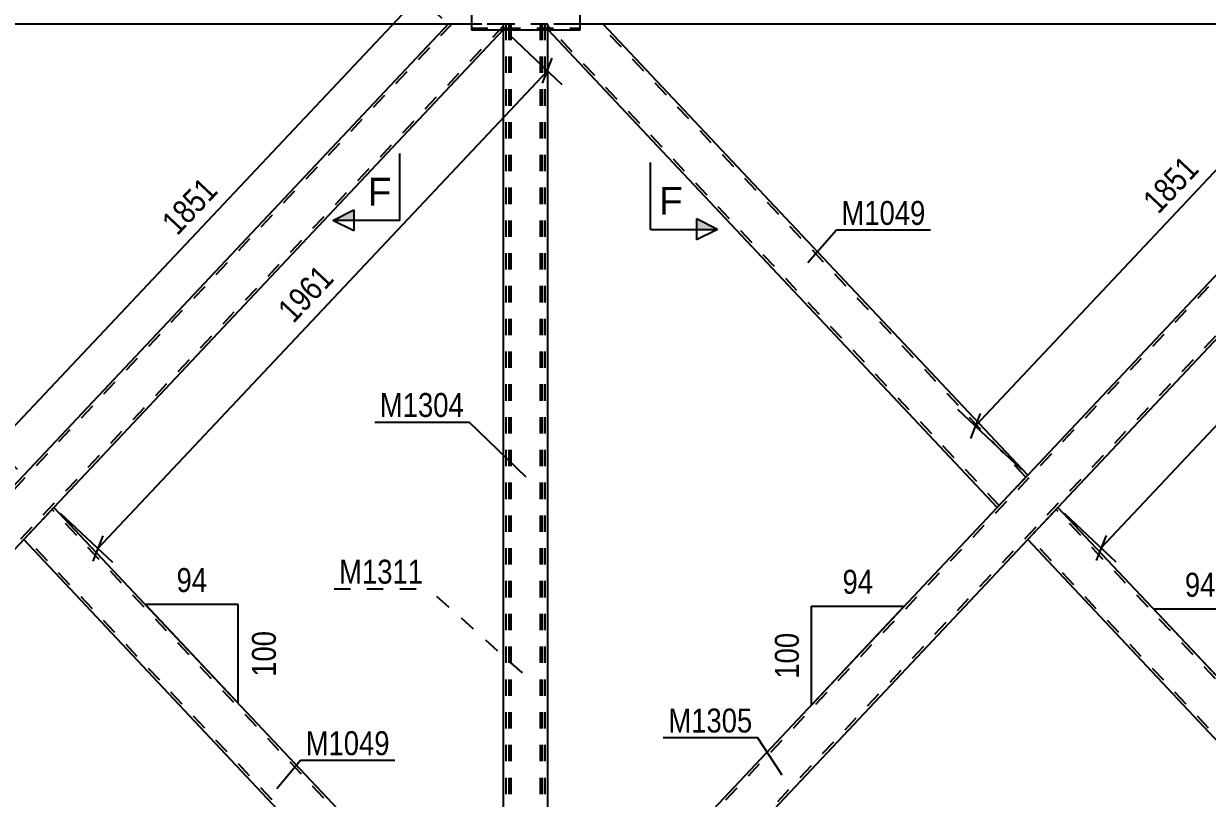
# Model space of a CAD drawing. Header units: millimetres. Extents: x 0 to 1189, y 0 to 841.
# Drawn here: x 428.7 to 570.2, y 542.2 to 634.8 of the extents above; entities that cross this region are included whole.
import ezdxf

# ---------------------------------------------------------------- set-up
doc = ezdxf.new("R2010")
doc.units = ezdxf.units.MM
doc.linetypes.add('DXK_LINE_DOT2', pattern=[3.9198, 1.9599, -1.9599])
doc.styles.add('Arial', font='ARIAL.TTF', dxfattribs={"height": 0.2})
doc.styles.add('Arial Narrow', font='ARIALN.TTF', dxfattribs={"height": 0.2})

# ---------------------------------------------------------------- blocks, each defined once
blk = doc.blocks.new('Part-814734972-5073 - 4669')
at = {"color": 2, "linetype": 'Continuous'}
for p, q in [((495.25, 646.52), (482.25, 646.52)), ((482.25, 646.52), (482.25, 634.09)), ((482.25, 646.3), (495.25, 646.3)), ((495.25, 634.09), (495.25, 646.52)), ((482.25, 634.09), (495.25, 634.09))]:
    blk.add_line(p, q, dxfattribs=at)
at = {"color": 7, "linetype": 'DXK_LINE_DOT2'}
blk.add_line((482.25, 634.31), (495.25, 634.31), dxfattribs=at)
blk = doc.blocks.new('Part-814734972-4848 - 4669')
at = {"color": 7, "linetype": 'DXK_LINE_DOT2'}
for p, q in [((479.91, 634.8), (371.38, 519.39)), ((486.1, 634.6), (377.56, 519.2)), ((486.1, 634.8), (479.47, 634.8)), ((486.1, 634.14), (486.05, 634.09)), ((486.1, 634.14), (486.1, 634.8)), ((428.74, 580.85), (425.11, 577)), ((432.36, 577), (428.74, 573.14)), ((378, 519.2), (371.38, 519.2))]:
    blk.add_line(p, q, dxfattribs=at)
at = {"color": 2, "linetype": 'Continuous'}
for p, q in [((479.47, 634.8), (428.74, 580.85)), ((486.05, 634.09), (432.36, 577)), ((425.11, 577), (371.38, 519.86)), ((428.74, 573.14), (378, 519.2)), ((371.38, 519.2), (371.38, 519.86))]:
    blk.add_line(p, q, dxfattribs=at)
blk = doc.blocks.new('Part-814734972-4858 - 4669')
at = {"color": 7, "linetype": 'DXK_LINE_DOT2'}
for p, q in [((599.91, 634.8), (491.38, 519.39)), ((606.1, 634.6), (497.56, 519.2)), ((606.1, 634.8), (599.47, 634.8)), ((548.74, 580.85), (545.11, 577)), ((552.36, 577), (548.74, 573.14)), ((498, 519.2), (491.38, 519.2))]:
    blk.add_line(p, q, dxfattribs=at)
at = {"color": 2, "linetype": 'Continuous'}
for p, q in [((599.47, 634.8), (548.74, 580.85)), ((606.1, 634.14), (552.36, 577)), ((606.1, 634.14), (606.1, 634.8)), ((545.11, 577), (491.38, 519.86)), ((548.74, 573.14), (498, 519.2)), ((491.38, 519.2), (491.38, 519.86))]:
    blk.add_line(p, q, dxfattribs=at)
blk = doc.blocks.new('Part-814734972-4863 - 4669')
at = {"color": 7, "linetype": 'DXK_LINE_DOT2'}
for p, q in [((498, 634.8), (491.38, 634.8)), ((491.38, 634.14), (491.38, 634.8)), ((545.33, 577.23), (491.38, 634.6)), ((491.42, 634.09), (491.38, 634.14)), ((548.52, 580.62), (497.56, 634.8)), ((548.47, 580.56), (548.3, 580.38)), ((548.61, 580.71), (548.52, 580.62)), ((545.33, 577.23), (545.35, 577.25))]:
    blk.add_line(p, q, dxfattribs=at)
at = {"color": 2, "linetype": 'Continuous'}
for p, q in [((545.11, 577), (491.42, 634.09)), ((548.74, 580.85), (498, 634.8)), ((548.3, 580.38), (545.11, 577)), ((548.61, 580.71), (548.3, 580.38)), ((548.74, 580.85), (548.61, 580.71))]:
    blk.add_line(p, q, dxfattribs=at)
blk = doc.blocks.new('Part-814734972-4973 - 4669')
at = {"color": 7, "linetype": 'DXK_LINE_DOT2'}
for p, q in [((491.38, 634.8), (486.1, 634.8)), ((486.1, 634.09), (486.1, 634.8)), ((486.42, 519.2), (486.42, 634.8)), ((491.06, 519.2), (491.06, 634.8)), ((491.38, 634.09), (491.38, 634.8)), ((486.1, 519.2), (486.1, 519.86)), ((491.38, 519.2), (491.38, 519.86)), ((491.38, 519.2), (486.1, 519.2))]:
    blk.add_line(p, q, dxfattribs=at)
at = {"color": 2, "linetype": 'Continuous'}
for p, q in [((486.1, 519.86), (486.1, 634.09)), ((491.38, 519.86), (491.38, 634.09))]:
    blk.add_line(p, q, dxfattribs=at)
blk = doc.blocks.new('Part-814734972-5025 - 4669')
at = {"color": 2, "linetype": 'Continuous'}
for p, q in [((482.25, 634.8), (255.25, 634.8)), ((722.24, 634.8), (495.25, 634.8))]:
    blk.add_line(p, q, dxfattribs=at)
at = {"color": 7, "linetype": 'DXK_LINE_DOT2'}
blk.add_line((495.25, 634.8), (482.25, 634.8), dxfattribs=at)
blk = doc.blocks.new('Part-814734972-5053 - 4669')
at = {"color": 7, "linetype": 'DXK_LINE_DOT2'}
for p, q in [((486.78, 653.14), (486.75, 653.07)), ((486.75, 519.2), (486.75, 653.07)), ((486.89, 653.2), (486.78, 653.14)), ((487.04, 653.24), (486.89, 653.2)), ((486.99, 653.07), (487, 653.1)), ((486.99, 519.2), (486.99, 653.07)), ((487, 653.1), (487.06, 653.13)), ((487.23, 653.26), (487.04, 653.24)), ((487.06, 653.13), (487.13, 653.15)), ((487.13, 653.15), (487.23, 653.16)), ((487.23, 653.26), (490.27, 653.26)), ((487.23, 653.16), (490.27, 653.16)), ((490.45, 653.24), (490.27, 653.26)), ((490.27, 653.16), (490.36, 653.15)), ((490.36, 653.15), (490.44, 653.13)), ((490.44, 653.13), (490.49, 653.1)), ((490.61, 653.2), (490.45, 653.24)), ((490.49, 653.1), (490.51, 653.07)), ((490.51, 519.2), (490.51, 653.07)), ((490.71, 653.14), (490.61, 653.2)), ((490.75, 653.07), (490.71, 653.14)), ((490.75, 519.2), (490.75, 653.07)), ((486.75, 651.87), (486.78, 651.8)), ((486.78, 651.8), (486.89, 651.73)), ((486.89, 651.73), (487.04, 651.69)), ((487, 651.83), (486.99, 651.87)), ((487.06, 651.8), (487, 651.83)), ((487.04, 651.69), (487.23, 651.68)), ((487.13, 651.78), (487.06, 651.8)), ((487.23, 651.77), (487.13, 651.78)), ((487.23, 651.77), (490.27, 651.77)), ((487.23, 651.68), (490.27, 651.68)), ((490.36, 651.78), (490.27, 651.77)), ((490.27, 651.68), (490.45, 651.69)), ((490.44, 651.8), (490.36, 651.78)), ((490.49, 651.83), (490.44, 651.8)), ((490.45, 651.69), (490.61, 651.73)), ((490.51, 651.87), (490.49, 651.83)), ((490.61, 651.73), (490.71, 651.8)), ((490.71, 651.8), (490.75, 651.87)), ((487.23, 538.62), (487.04, 538.41)), ((487.23, 538.62), (490.27, 538.62)), ((490.45, 538.41), (490.27, 538.62)), ((486.78, 536.88), (486.75, 535.81)), ((486.99, 535.81), (487, 536.35)), ((487.13, 537.11), (487.23, 537.21)), ((487.23, 537.21), (490.27, 537.21)), ((490.27, 537.21), (490.36, 537.11)), ((490.49, 536.35), (490.51, 535.81)), ((490.75, 535.81), (490.71, 536.88)), ((490.75, 519.2), (486.75, 519.2))]:
    blk.add_line(p, q, dxfattribs=at)
for centre, radius, start, end in [((492.46, 536.7), 5.68, 162.5062, 178.1392), ((485.03, 536.7), 5.68, 1.8608, 17.4938), ((489.84, 536.25), 2.84, 162.5062, 178.1392), ((487.65, 536.25), 2.84, 1.8608, 17.4938)]:
    blk.add_arc(centre, radius, start, end, dxfattribs=at)
blk = doc.blocks.new('Part-814734972-5138 - 4669')
at = {"color": 2, "linetype": 'Continuous'}
for p, q in [((432.36, 577), (428.74, 573.14)), ((486.1, 519.86), (432.36, 577)), ((479.47, 519.2), (428.74, 573.14)), ((486.1, 519.2), (486.1, 519.86))]:
    blk.add_line(p, q, dxfattribs=at)
at = {"color": 7, "linetype": 'DXK_LINE_DOT2'}
for p, q in [((486.1, 519.39), (432.14, 576.76)), ((428.96, 573.38), (428.97, 573.39)), ((479.91, 519.2), (428.96, 573.38)), ((486.1, 519.2), (479.47, 519.2))]:
    blk.add_line(p, q, dxfattribs=at)
blk = doc.blocks.new('Part-814734972-5143 - 4669')
at = {"color": 2, "linetype": 'Continuous'}
for p, q in [((552.36, 577), (548.74, 573.14)), ((606.1, 519.86), (552.36, 577)), ((599.47, 519.2), (548.74, 573.14)), ((606.1, 519.2), (606.1, 519.86))]:
    blk.add_line(p, q, dxfattribs=at)
at = {"color": 7, "linetype": 'DXK_LINE_DOT2'}
for p, q in [((606.1, 519.39), (552.14, 576.76)), ((548.96, 573.38), (548.97, 573.39)), ((599.91, 519.2), (548.96, 573.38)), ((606.1, 519.2), (599.47, 519.2))]:
    blk.add_line(p, q, dxfattribs=at)
blk = doc.blocks.new('StraightDimension-814734972-5831 - 4669')
at = {"color": 7, "linetype": 'Continuous'}
for p, q in [((606.83, 633.45), (613, 627.64)), ((610.66, 627.78), (611.84, 630.79)), ((557.52, 572.15), (611.25, 629.29)), ((553.09, 576.31), (559.26, 570.5)), ((558.11, 573.65), (556.93, 570.64))]:
    blk.add_line(p, q, dxfattribs=at)
at = {"color": 0}
blk.add_wipeout([(586.75, 604.33), (583.69, 607.21), (577.86, 601.01), (580.92, 598.13)], dxfattribs=at)
at = {"color": 3, "style": 'Arial Narrow'}
blk.add_text('1961', height=2.863, rotation=46.7591, dxfattribs=at).set_placement((580.9, 598.98))
blk = doc.blocks.new('StraightDimension-814734972-5882 - 4669')
at = {"color": 7, "linetype": 'Continuous'}
for p, q in [((478.74, 635.48), (473.87, 640.06)), ((475.36, 636.61), (476.54, 639.61)), ((425.21, 584.16), (475.95, 638.11)), ((428.01, 581.54), (423.14, 586.12)), ((425.8, 585.67), (424.62, 582.66))]:
    blk.add_line(p, q, dxfattribs=at)
at = {"color": 0}
blk.add_wipeout([(452.95, 614.75), (449.89, 617.63), (444.06, 611.43), (447.12, 608.55)], dxfattribs=at)
at = {"color": 3, "style": 'Arial Narrow'}
blk.add_text('1851', height=2.863, rotation=46.7591, dxfattribs=at).set_placement((447.09, 609.4))
blk = doc.blocks.new('StraightDimension-814734972-5846 - 4669')
at = {"color": 7, "linetype": 'Continuous'}
for p, q in [((598.74, 635.48), (591.14, 642.63)), ((592.62, 639.18), (593.8, 642.18)), ((542.48, 586.73), (593.21, 640.68)), ((548.01, 581.54), (540.4, 588.69)), ((543.07, 588.24), (541.89, 585.23))]:
    blk.add_line(p, q, dxfattribs=at)
at = {"color": 0}
blk.add_wipeout([(570.22, 617.32), (567.16, 620.2), (561.32, 614), (564.38, 611.12)], dxfattribs=at)
at = {"color": 3, "style": 'Arial Narrow'}
blk.add_text('1851', height=2.863, rotation=46.7591, dxfattribs=at).set_placement((564.36, 611.97))
blk = doc.blocks.new('AngleDimension-814734972-37886 - 4669')
at = {"color": 7, "linetype": 'Continuous'}
for p, q in [((522.89, 565.17), (533.99, 565.17)), ((522.89, 553.36), (533.99, 565.17)), ((522.89, 553.36), (522.89, 565.17)), ((526.62, 557.34), (533.99, 565.17))]:
    blk.add_line(p, q, dxfattribs=at)
at = {"color": 0}
for points in [[(530.87, 566.07), (530.87, 570.27), (526.01, 570.27), (526.01, 566.07)], [(521.99, 562.61), (517.79, 562.61), (517.79, 555.92), (521.99, 555.92)]]:
    blk.add_wipeout(points, dxfattribs=at)
at = {"color": 3, "style": 'Arial Narrow'}
blk.add_text('94', height=2.863, dxfattribs=at).set_placement((526.61, 566.67))
blk.add_text('100', height=2.863, rotation=90.0002, dxfattribs=at).set_placement((521.39, 556.52))
blk = doc.blocks.new('StraightDimension-814734972-5867 - 4669')
at = {"color": 7, "linetype": 'Continuous'}
for p, q in [((486.83, 633.45), (493.08, 627.57)), ((490.74, 627.71), (491.92, 630.72)), ((437.59, 572.08), (491.33, 629.22)), ((433.09, 576.31), (439.34, 570.43)), ((438.18, 573.58), (437, 570.57))]:
    blk.add_line(p, q, dxfattribs=at)
at = {"color": 0}
blk.add_wipeout([(466.83, 604.26), (463.77, 607.14), (457.94, 600.94), (461, 598.06)], dxfattribs=at)
at = {"color": 3, "style": 'Arial Narrow'}
blk.add_text('1961', height=2.863, rotation=46.7591, dxfattribs=at).set_placement((460.97, 598.91))
blk = doc.blocks.new('AngleDimension-814734972-37872 - 4669')
at = {"color": 7, "linetype": 'Continuous'}
for p, q in [((450.21, 558.01), (443.29, 565.38)), ((454.38, 565.38), (443.29, 565.38)), ((454.38, 553.58), (443.29, 565.38)), ((454.38, 553.58), (454.38, 565.38))]:
    blk.add_line(p, q, dxfattribs=at)
at = {"color": 0}
for points in [[(451.26, 566.28), (451.26, 570.48), (446.41, 570.48), (446.41, 566.28)], [(459.48, 562.82), (455.28, 562.82), (455.28, 556.14), (459.48, 556.14)]]:
    blk.add_wipeout(points, dxfattribs=at)
at = {"color": 3, "style": 'Arial Narrow'}
blk.add_text('94', height=2.863, dxfattribs=at).set_placement((447.01, 566.88))
blk.add_text('100', height=2.863, rotation=90.0002, dxfattribs=at).set_placement((458.88, 556.74))
blk = doc.blocks.new('AngleDimension-814734972-37900 - 4669')
at = {"color": 7, "linetype": 'Continuous'}
for p, q in [((571.95, 556.17), (563.81, 564.82)), ((574.91, 564.82), (563.81, 564.82)), ((574.91, 553.02), (563.81, 564.82)), ((574.91, 553.02), (574.91, 564.82))]:
    blk.add_line(p, q, dxfattribs=at)
at = {"color": 0}
for points in [[(571.79, 565.72), (571.79, 569.92), (566.93, 569.92), (566.93, 565.72)], [(580.01, 562.26), (575.81, 562.26), (575.81, 555.58), (580.01, 555.58)]]:
    blk.add_wipeout(points, dxfattribs=at)
at = {"color": 3, "style": 'Arial Narrow'}
blk.add_text('94', height=2.863, dxfattribs=at).set_placement((567.53, 566.32))
blk.add_text('100', height=2.863, rotation=90.0002, dxfattribs=at).set_placement((579.41, 556.18))
blk = doc.blocks.new('Mark-814734972-4854 - 4669')
at = {"color": 0}
blk.add_wipeout([(515.84, 550.08), (515.84, 553.08), (505.79, 553.08), (505.79, 550.08)], dxfattribs=at)
blk.add_wipeout([(515.84, 550.08), (515.84, 553.08), (505.79, 553.08), (505.79, 550.08)], dxfattribs=at)
at = {"color": 30, "linetype": 'Continuous'}
for p in [(505.19, 549.48), (519.39, 544.96)]:
    blk.add_line(p, (516.44, 549.48), dxfattribs=at)
at = {"color": 3, "style": 'Arial Narrow'}
blk.add_text('M1305', height=2.863, dxfattribs=at).set_placement((505.79, 550.08))
blk = doc.blocks.new('Mark-814734972-4859 - 4669')
at = {"color": 0}
blk.add_wipeout([(536.53, 610.78), (536.53, 613.78), (526.48, 613.78), (526.48, 610.78)], dxfattribs=at)
blk.add_wipeout([(536.53, 610.78), (536.53, 613.78), (526.48, 613.78), (526.48, 610.78)], dxfattribs=at)
at = {"color": 30, "linetype": 'Continuous'}
for p, q in [((522.47, 606.28), (525.88, 610.18)), ((525.88, 610.18), (537.13, 610.18))]:
    blk.add_line(p, q, dxfattribs=at)
at = {"color": 3, "style": 'Arial Narrow'}
blk.add_text('M1049', height=2.863, dxfattribs=at).set_placement((526.48, 610.78))
blk = doc.blocks.new('Mark-814734972-4969 - 4669')
at = {"color": 0}
blk.add_wipeout([(481.37, 587.81), (481.37, 590.81), (471.31, 590.81), (471.31, 587.81)], dxfattribs=at)
blk.add_wipeout([(481.37, 587.81), (481.37, 590.81), (471.31, 590.81), (471.31, 587.81)], dxfattribs=at)
at = {"color": 30, "linetype": 'Continuous'}
for p in [(470.71, 587.21), (488.8, 580.63)]:
    blk.add_line(p, (481.97, 587.21), dxfattribs=at)
at = {"color": 3, "style": 'Arial Narrow'}
blk.add_text('M1304', height=2.863, dxfattribs=at).set_placement((471.31, 587.81))
blk = doc.blocks.new('Mark-814734972-5049 - 4669')
at = {"color": 0}
blk.add_wipeout([(476.49, 567.88), (476.49, 570.88), (466.44, 570.88), (466.44, 567.88)], dxfattribs=at)
blk.add_wipeout([(476.49, 567.88), (476.49, 570.88), (466.44, 570.88), (466.44, 567.88)], dxfattribs=at)
at = {"color": 30, "linetype": 'DXK_LINE_DOT2'}
for p in [(465.84, 567.28), (488.35, 557.2)]:
    blk.add_line(p, (477.09, 567.28), dxfattribs=at)
at = {"color": 3, "style": 'Arial Narrow'}
blk.add_text('M1311', height=2.863, dxfattribs=at).set_placement((466.44, 567.88))
blk = doc.blocks.new('Mark-814734972-5134 - 4669')
at = {"color": 0}
blk.add_wipeout([(472.49, 547.37), (472.49, 550.37), (462.44, 550.37), (462.44, 547.37)], dxfattribs=at)
blk.add_wipeout([(472.49, 547.37), (472.49, 550.37), (462.44, 550.37), (462.44, 547.37)], dxfattribs=at)
at = {"color": 30, "linetype": 'Continuous'}
for p, q in [((458.99, 543.39), (461.84, 546.77)), ((461.84, 546.77), (473.09, 546.77))]:
    blk.add_line(p, q, dxfattribs=at)
at = {"color": 3, "style": 'Arial Narrow'}
blk.add_text('M1049', height=2.863, dxfattribs=at).set_placement((462.44, 547.37))
blk = doc.blocks.new('SectionMark-814734972-37774 - 4669')
at = {"linetype": 'Continuous'}
for points in [[(468.2, 663.28), (468.2, 662.03), (465.7, 663.28)], [(468.2, 612.57), (468.2, 611.32), (465.7, 611.32)]]:
    blk.add_hatch(color=6, dxfattribs=at).paths.add_polyline_path(points)
at = {"color": 6, "linetype": 'Continuous'}
for p, q in [((465.7, 663.28), (468.2, 664.53)), ((468.2, 662.03), (468.2, 664.53)), ((473.7, 663.28), (465.7, 663.28)), ((465.7, 663.28), (468.2, 662.03)), ((473.7, 663.28), (473.7, 655.28)), ((473.7, 611.32), (473.7, 619.32)), ((465.7, 611.32), (468.2, 612.57)), ((473.7, 611.32), (465.7, 611.32)), ((468.2, 610.07), (465.7, 611.32)), ((468.2, 612.57), (468.2, 610.07))]:
    blk.add_line(p, q, dxfattribs=at)
at = {"color": 0, "linetype": 'Continuous'}
for points in [[(472.7, 658.03), (472.7, 661.53), (469.85, 661.53), (469.85, 658.03)], [(472.7, 613.07), (472.7, 616.57), (469.85, 616.57), (469.85, 613.07)]]:
    blk.add_wipeout(points, dxfattribs=at)
at = {"color": 3, "linetype": 'Continuous', "style": 'Arial'}
for p in [(469.85, 658.03), (469.85, 613.07)]:
    blk.add_text('F', height=3.34, dxfattribs=at).set_placement(p)
blk = doc.blocks.new('SectionMark-814734972-37775 - 4669')
at = {"linetype": 'Continuous'}
for points in [[(509.17, 659.18), (509.17, 660.43), (511.67, 660.43)], [(509.17, 610.24), (509.17, 611.49), (511.67, 610.24)]]:
    blk.add_hatch(color=6, dxfattribs=at).paths.add_polyline_path(points)
at = {"color": 6, "linetype": 'Continuous'}
for p, q in [((509.17, 659.18), (509.17, 661.68)), ((509.17, 661.68), (511.67, 660.43)), ((503.67, 660.43), (503.67, 652.43)), ((503.67, 660.43), (511.67, 660.43)), ((511.67, 660.43), (509.17, 659.18)), ((503.67, 610.24), (503.67, 618.24)), ((511.67, 610.24), (509.17, 611.49)), ((509.17, 611.49), (509.17, 608.99)), ((503.67, 610.24), (511.67, 610.24)), ((511.67, 610.24), (509.17, 608.99))]:
    blk.add_line(p, q, dxfattribs=at)
at = {"color": 0, "linetype": 'Continuous'}
for points in [[(507.52, 655.18), (507.52, 658.68), (504.67, 658.68), (504.67, 655.18)], [(507.52, 611.99), (507.52, 615.49), (504.67, 615.49), (504.67, 611.99)]]:
    blk.add_wipeout(points, dxfattribs=at)
at = {"color": 3, "linetype": 'Continuous', "style": 'Arial'}
for p in [(504.67, 655.18), (504.67, 611.99)]:
    blk.add_text('F', height=3.34, dxfattribs=at).set_placement(p)

msp = doc.modelspace()

# ---------------------------------------------------------------- block references
for name in ['Part-814734972-5053 - 4669', 'Part-814734972-5025 - 4669', 'Part-814734972-5073 - 4669', 'Part-814734972-4848 - 4669', 'Part-814734972-4973 - 4669', 'Part-814734972-4858 - 4669', 'Part-814734972-4863 - 4669', 'Part-814734972-5138 - 4669', 'Part-814734972-5143 - 4669']:
    msp.add_blockref(name, (0, 0))

# ---------------------------------------------------------------- next in the draw order: block references
for name in ['SectionMark-814734972-37775 - 4669', 'StraightDimension-814734972-5882 - 4669', 'StraightDimension-814734972-5831 - 4669', 'Mark-814734972-4859 - 4669', 'AngleDimension-814734972-37886 - 4669', 'Mark-814734972-5134 - 4669']:
    msp.add_blockref(name, (0, 0))

# ---------------------------------------------------------------- next in the draw order: block references
for name in ['StraightDimension-814734972-5846 - 4669', 'StraightDimension-814734972-5867 - 4669', 'AngleDimension-814734972-37900 - 4669', 'Mark-814734972-4854 - 4669']:
    msp.add_blockref(name, (0, 0))

# ---------------------------------------------------------------- next in the draw order: block references
for name in ['SectionMark-814734972-37774 - 4669', 'Mark-814734972-4969 - 4669', 'AngleDimension-814734972-37872 - 4669', 'Mark-814734972-5049 - 4669']:
    msp.add_blockref(name, (0, 0))

doc.saveas('drawing.dxf')
